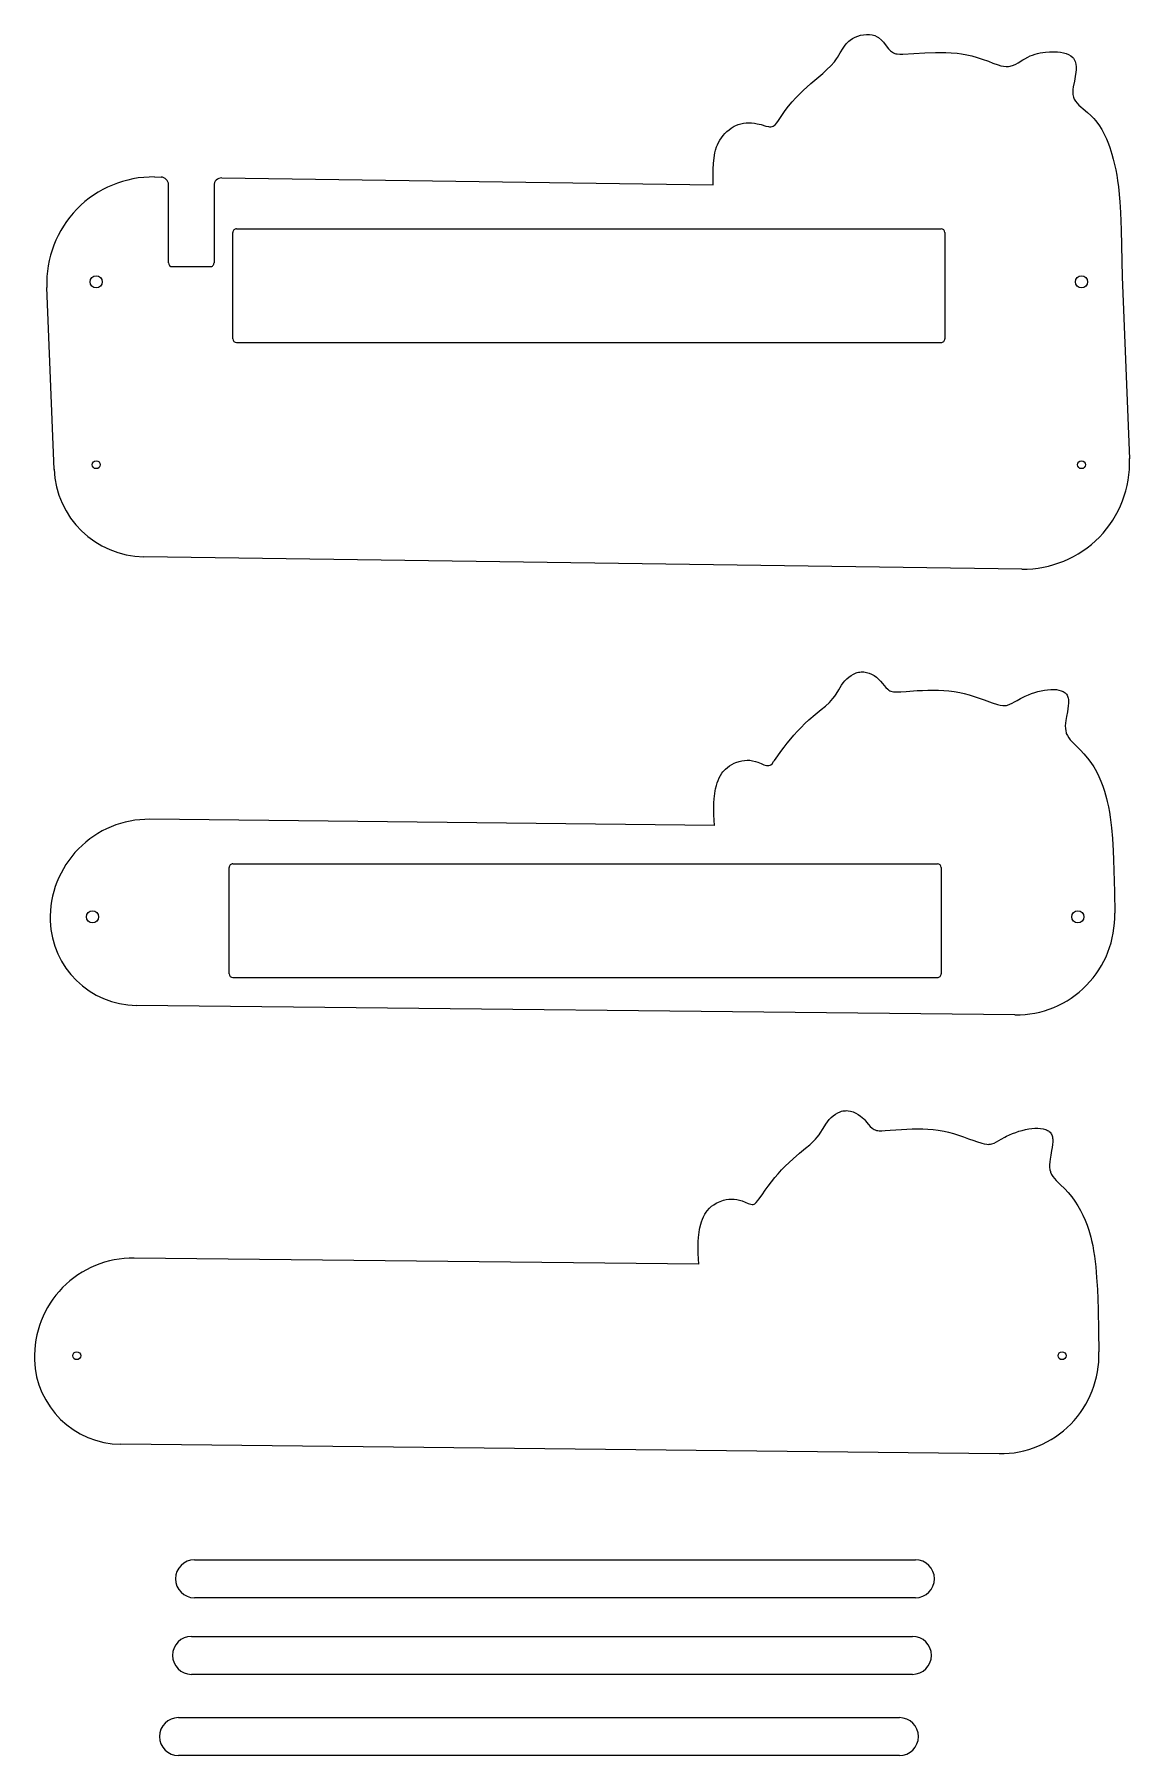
# Model space of a CAD drawing. Header units: millimetres. Extents: x -6 to 282, y -34 to 420.
import ezdxf

# ---------------------------------------------------------------- set-up
doc = ezdxf.new("R2010")
doc.units = ezdxf.units.MM
doc.header["$LTSCALE"] = 50
doc.header["$MEASUREMENT"] = 0

msp = doc.modelspace()

# ---------------------------------------------------------------- linework, layer by layer
for p, q in [((25.24, 382.29), (26.95, 382.26)), ((42.95, 382.04), (172.42, 380.21)), ((28.92, 359.65), (28.92, 380.26)), ((40.92, 380.04), (40.92, 359.65)), ((46.87, 368.65), (232.52, 368.65)), ((29.92, 358.65), (39.92, 358.65)), ((280.25, 355.98), (282.16, 308.03)), ((-1.22, 305.22), (-3.13, 353.17)), ((46.87, 338.65), (232.52, 338.65)), ((253.79, 278.92), (22.43, 282.18)), ((172.83, 211.37), (24.03, 212.98)), ((45.9, 201.25), (231.55, 201.25)), ((278.26, 188.21), (278.26, 188.21)), ((45.9, 171.25), (231.55, 171.25)), ((251.99, 161.41), (20.51, 163.89)), ((168.67, 95.71), (19.87, 97.31)), ((274.1, 72.55), (274.1, 72.55)), ((247.84, 45.75), (16.35, 48.22)), ((35.76, 17.77), (225.76, 17.77)), ((30.76, 12.77), (30.76, 12.77)), ((230.76, 12.77), (230.76, 12.77)), ((225.76, 7.77), (35.76, 7.77)), ((34.98, -2.42), (224.98, -2.42)), ((29.98, -7.42), (29.98, -7.42)), ((229.98, -7.42), (229.98, -7.42)), ((224.98, -12.42), (34.98, -12.42)), ((31.54, -23.83), (221.54, -23.83)), ((26.54, -28.83), (26.54, -28.83)), ((226.54, -28.83), (226.54, -28.83)), ((221.54, -33.83), (31.54, -33.83))]:
    msp.add_line(p, q)
at = {"color": 7}
for p, q in [((45.87, 339.65), (45.87, 367.65)), ((233.52, 367.65), (233.52, 339.65)), ((44.9, 172.25), (44.9, 200.25)), ((232.55, 200.25), (232.55, 172.25))]:
    msp.add_line(p, q, dxfattribs=at)
for points in [[(172.42, 380.21), (172.48, 384.39), (172.55, 385.87), (172.68, 387.29), (172.92, 388.68), (173.1, 389.37), (173.37, 390.2), (173.58, 390.72), (173.9, 391.37), (174.25, 392.01), (174.65, 392.62), (175.09, 393.2), (175.57, 393.75), (176.08, 394.26), (176.63, 394.73), (177.2, 395.16), (178.02, 395.64), (178.43, 395.84), (179.08, 396.09), (179.75, 396.29), (180.44, 396.43), (181.14, 396.52), (181.86, 396.55), (182.59, 396.53), (183.33, 396.45), (184.07, 396.33), (185.07, 396.08), (186.3, 395.71), (187.01, 395.55), (187.34, 395.51), (187.67, 395.51), (188, 395.57), (188.26, 395.67), (188.53, 395.83), (188.79, 396.03), (189.26, 396.54), (189.7, 397.16), (190.35, 398.2), (191.42, 399.79), (192.32, 400.98), (193.24, 402.1), (194.2, 403.15), (195.17, 404.14), (196.17, 405.1), (198.21, 406.93), (201.31, 409.58), (202.43, 410.58), (203.45, 411.57), (204.39, 412.63), (204.97, 413.41), (205.22, 413.77), (205.94, 414.99), (206.67, 416.21), (207.06, 416.8), (207.5, 417.35), (208.22, 418.09), (208.55, 418.35), (209.17, 418.76), (209.85, 419.12), (210.57, 419.42), (211.32, 419.64), (212.08, 419.79), (212.85, 419.86), (213.61, 419.85), (214.34, 419.75), (215.04, 419.55), (215.69, 419.26), (216.06, 419.03), (216.82, 418.36), (217.31, 417.81), (217.77, 417.22), (218.68, 416.06), (219.17, 415.56), (219.7, 415.15), (219.99, 414.99), (220.31, 414.86), (220.62, 414.77), (220.96, 414.72), (221.67, 414.67), (222.4, 414.69), (225.33, 414.83), (228.2, 414.99), (231.02, 415.1), (232.42, 415.12), (233.8, 415.1), (235.18, 415.04), (236.71, 414.9), (237.91, 414.74), (239.27, 414.49), (240.63, 414.18), (242, 413.81), (243.38, 413.37), (244.98, 412.79), (246.17, 412.33), (247.57, 411.82), (248.26, 411.62), (248.95, 411.47), (249.63, 411.4), (250.3, 411.42), (250.75, 411.49), (251.6, 411.76), (252.23, 412.06), (252.86, 412.41), (254.09, 413.19), (254.55, 413.46), (255.34, 413.89), (255.97, 414.18), (256.61, 414.44), (257.27, 414.66), (257.94, 414.85), (258.63, 415), (259.34, 415.13), (260.07, 415.22), (261.09, 415.29), (261.61, 415.31), (262.41, 415.31), (263.21, 415.27), (264, 415.18), (264.76, 415.04), (265.48, 414.84), (266.13, 414.57), (266.71, 414.23), (267.2, 413.81), (267.41, 413.57), (267.53, 413.39), (267.85, 412.71), (268.01, 412.05), (268.09, 411.33), (268.09, 410.58), (268.03, 409.81), (267.97, 409.38), (267.63, 407.51), (267.35, 406.05), (267.26, 405.35), (267.22, 404.67), (267.26, 404.03), (267.42, 403.3), (267.62, 402.83), (267.95, 402.28), (268.36, 401.75), (268.84, 401.24), (269.36, 400.74), (269.93, 400.26), (271.1, 399.28), (271.98, 398.5), (272.74, 397.73), (273.22, 397.18), (274.09, 396.04), (274.85, 394.84), (275.52, 393.59), (276.1, 392.31), (276.62, 391), (276.94, 390.09), (277.51, 388.31), (277.89, 386.95), (278.23, 385.57), (278.53, 384.19), (278.79, 382.8), (279.02, 381.4), (279.25, 379.7), (279.63, 375.77), (279.78, 372.95), (279.94, 368.38), (280.25, 355.98)], [(172.83, 211.37), (172.67, 214.19), (172.63, 215.59), (172.66, 217.31), (172.73, 218.39), (172.9, 219.78), (173.01, 220.48), (173.11, 220.96), (173.33, 221.87), (173.53, 222.56), (173.77, 223.23), (174.05, 223.88), (174.37, 224.51), (174.75, 225.1), (175.02, 225.45), (175.67, 226.16), (176.21, 226.62), (176.78, 227.04), (177.39, 227.41), (178.03, 227.74), (178.44, 227.92), (179.34, 228.23), (180.02, 228.4), (180.71, 228.5), (181.41, 228.54), (182.12, 228.52), (182.84, 228.42), (183.58, 228.25), (184.23, 228.03), (185.08, 227.67), (185.81, 227.37), (186.17, 227.25), (186.52, 227.16), (186.85, 227.12), (187.16, 227.14), (187.45, 227.22), (187.62, 227.31), (187.96, 227.61), (188.39, 228.17), (188.63, 228.5), (189.48, 229.68), (190.31, 230.83), (191.14, 231.95), (191.97, 233.04), (192.88, 234.19), (193.72, 235.16), (194.65, 236.19), (195.62, 237.21), (196.63, 238.19), (197.67, 239.16), (199.37, 240.63), (200.95, 241.92), (202.04, 242.83), (203.08, 243.79), (203.56, 244.29), (204.02, 244.81), (204.53, 245.47), (204.83, 245.92), (205.55, 247.11), (206.29, 248.31), (206.71, 248.9), (207.18, 249.47), (207.69, 250), (208.24, 250.48), (208.83, 250.91), (209.45, 251.27), (210.1, 251.56), (210.43, 251.66), (210.76, 251.74), (211.06, 251.79), (211.45, 251.83), (211.8, 251.83), (212.14, 251.81), (212.84, 251.7), (213.52, 251.49), (214.2, 251.2), (214.84, 250.84), (215.46, 250.41), (216.28, 249.68), (216.56, 249.37), (217.05, 248.8), (217.52, 248.22), (217.99, 247.69), (218.49, 247.23), (218.76, 247.03), (219.04, 246.87), (219.26, 246.77), (219.65, 246.65), (219.98, 246.59), (220.33, 246.55), (221.05, 246.54), (221.95, 246.59), (223.28, 246.69), (226.19, 246.88), (227.63, 246.96), (229.05, 247.01), (230.45, 247.03), (231.84, 247.01), (233.22, 246.95), (234.58, 246.84), (235.93, 246.67), (237.44, 246.4), (238.6, 246.14), (239.92, 245.78), (241.24, 245.37), (242.57, 244.92), (243.91, 244.44), (245.28, 243.95), (246, 243.69), (247.38, 243.23), (248.07, 243.06), (248.75, 242.97), (249.08, 242.95), (249.37, 242.97), (249.73, 243.01), (250.04, 243.09), (250.66, 243.3), (251.27, 243.6), (251.89, 243.95), (252.53, 244.33), (253.43, 244.84), (253.94, 245.11), (254.71, 245.47), (255.51, 245.81), (256.34, 246.12), (257.19, 246.4), (258.05, 246.64), (258.91, 246.84), (259.76, 247.01), (260.6, 247.12), (261.4, 247.18), (262.17, 247.2), (262.9, 247.15), (263.57, 247.04), (264.18, 246.87), (264.46, 246.75), (264.72, 246.62), (264.96, 246.48), (265.18, 246.31), (265.38, 246.12), (265.55, 245.92), (265.7, 245.69), (265.82, 245.47), (265.92, 245.18), (266, 244.89), (266.05, 244.59), (266.08, 244.27), (266.08, 243.59), (266.03, 242.87), (265.93, 242.12), (265.8, 241.34), (265.57, 240.09), (265.39, 239.04), (265.3, 238.31), (265.25, 237.6), (265.26, 236.91), (265.35, 236.25), (265.47, 235.79), (265.52, 235.63), (265.79, 235.03), (266.14, 234.46), (266.56, 233.92), (267.03, 233.39), (268.07, 232.35), (269.24, 231.22), (270.17, 230.24), (271.1, 229.12), (271.95, 227.96), (272.73, 226.76), (273.43, 225.53), (274.06, 224.27), (274.63, 222.99), (275.13, 221.68), (275.58, 220.35), (276.11, 218.47), (276.32, 217.64), (276.61, 216.27), (276.87, 214.89), (277.09, 213.5), (277.27, 212.11), (277.43, 210.71), (277.66, 207.9), (277.85, 204.67), (277.95, 202.26), (278.05, 199.44), (278.17, 193.83), (278.26, 188.21)], [(168.67, 95.71), (168.51, 98.52), (168.47, 99.93), (168.5, 101.64), (168.57, 102.72), (168.74, 104.12), (168.86, 104.82), (168.95, 105.3), (169.17, 106.21), (169.37, 106.89), (169.61, 107.56), (169.89, 108.22), (170.22, 108.84), (170.59, 109.43), (170.86, 109.79), (171.51, 110.49), (172.05, 110.96), (172.63, 111.38), (173.24, 111.75), (173.87, 112.07), (174.29, 112.25), (175.19, 112.57), (175.86, 112.73), (176.55, 112.84), (177.25, 112.88), (177.96, 112.85), (178.68, 112.75), (179.42, 112.58), (180.07, 112.36), (180.92, 112.01), (181.66, 111.7), (182.02, 111.58), (182.36, 111.5), (182.69, 111.46), (183, 111.47), (183.29, 111.56), (183.46, 111.64), (183.81, 111.95), (184.24, 112.5), (184.48, 112.83), (185.33, 114.02), (186.16, 115.17), (186.98, 116.29), (187.81, 117.38), (188.73, 118.52), (189.56, 119.5), (190.5, 120.53), (191.47, 121.54), (192.47, 122.53), (193.51, 123.49), (195.21, 124.96), (196.8, 126.25), (197.89, 127.17), (198.92, 128.12), (199.41, 128.62), (199.86, 129.14), (200.37, 129.81), (200.68, 130.25), (201.4, 131.44), (202.14, 132.65), (202.55, 133.23), (203.02, 133.8), (203.53, 134.33), (204.08, 134.82), (204.67, 135.25), (205.29, 135.61), (205.94, 135.89), (206.27, 136), (206.61, 136.08), (206.91, 136.13), (207.29, 136.16), (207.64, 136.17), (207.99, 136.15), (208.68, 136.03), (209.37, 135.82), (210.04, 135.54), (210.69, 135.17), (211.3, 134.74), (212.12, 134.01), (212.41, 133.71), (212.89, 133.13), (213.36, 132.56), (213.84, 132.02), (214.34, 131.56), (214.6, 131.37), (214.88, 131.2), (215.1, 131.1), (215.5, 130.98), (215.83, 130.92), (216.17, 130.89), (216.89, 130.88), (217.79, 130.93), (219.12, 131.02), (222.04, 131.22), (223.47, 131.29), (224.89, 131.34), (226.3, 131.36), (227.69, 131.35), (229.06, 131.29), (230.43, 131.17), (231.78, 131.01), (233.29, 130.74), (234.44, 130.47), (235.76, 130.11), (237.08, 129.7), (238.41, 129.25), (239.76, 128.77), (241.12, 128.28), (241.84, 128.02), (243.22, 127.57), (243.91, 127.4), (244.59, 127.3), (244.93, 127.29), (245.21, 127.3), (245.57, 127.35), (245.88, 127.42), (246.5, 127.64), (247.11, 127.93), (247.74, 128.28), (248.38, 128.66), (249.28, 129.18), (249.78, 129.44), (250.55, 129.8), (251.36, 130.14), (252.19, 130.45), (253.04, 130.73), (253.9, 130.97), (254.76, 131.18), (255.61, 131.34), (256.44, 131.45), (257.25, 131.52), (258.02, 131.53), (258.74, 131.48), (259.42, 131.37), (260.03, 131.2), (260.31, 131.09), (260.57, 130.96), (260.81, 130.81), (261.03, 130.64), (261.22, 130.46), (261.4, 130.25), (261.55, 130.03), (261.66, 129.8), (261.77, 129.51), (261.84, 129.23), (261.89, 128.93), (261.92, 128.61), (261.92, 127.93), (261.87, 127.21), (261.77, 126.45), (261.64, 125.68), (261.41, 124.43), (261.23, 123.38), (261.14, 122.64), (261.09, 121.93), (261.11, 121.25), (261.19, 120.59), (261.31, 120.12), (261.37, 119.96), (261.64, 119.37), (261.99, 118.8), (262.41, 118.25), (262.88, 117.72), (263.92, 116.68), (265.09, 115.56), (266.01, 114.57), (266.95, 113.45), (267.8, 112.29), (268.57, 111.1), (269.27, 109.87), (269.9, 108.61), (270.47, 107.32), (270.98, 106.01), (271.42, 104.68), (271.96, 102.81), (272.16, 101.98), (272.46, 100.61), (272.71, 99.23), (272.93, 97.84), (273.12, 96.44), (273.27, 95.04), (273.51, 92.23), (273.69, 89), (273.79, 86.59), (273.89, 83.78), (274.02, 78.16), (274.1, 72.55)]]:
    msp.add_lwpolyline(points)
for centre in [(9.87, 354.65), (269.52, 354.65), (8.9, 187.25), (268.55, 187.25)]:
    msp.add_circle(centre, 1.6)
at = {"linetype": 'Continuous'}
for centre in [(9.87, 306.45), (269.52, 306.45), (4.74, 71.58), (264.39, 71.58)]:
    msp.add_circle(centre, 1.05, dxfattribs=at)
for centre, radius, start, end in [((24.85, 354.29), 28, 89.1922, 182.2857), ((26.92, 380.26), 2, 0, 89.1922), ((42.92, 380.04), 2, 89.1922, 180), ((46.87, 367.65), 1, 89.9998, 180), ((29.92, 359.65), 1, 180, 269.9998), ((39.92, 359.65), 1, 269.9998, 0), ((46.87, 339.65), 1, 180, 269.9997), ((232.52, 339.65), 1, 269.9998, 0), ((22.76, 306.18), 24, 182.2857, 269.1922), ((254.18, 306.92), 28, 269.1922, 2.2857), ((23.75, 186.98), 26, 89.3877, 181.7675), ((45.9, 200.25), 1, 89.9998, 180), ((20.75, 186.89), 23, 181.7675, 269.3877), ((252.27, 187.41), 26, 269.3877, 1.7675), ((45.9, 172.25), 1, 180, 269.9997), ((231.55, 172.25), 1, 269.9998, 0), ((19.59, 71.31), 26, 89.3877, 181.7675), ((16.59, 71.22), 23, 181.7675, 269.3877), ((248.11, 71.75), 26, 269.3877, 1.7675), ((35.76, 12.77), 5, 90, 180), ((225.76, 12.77), 5, 0, 90), ((35.76, 12.77), 5, 180, 270), ((225.76, 12.77), 5, 270, 0), ((34.98, -7.42), 5, 90, 180), ((224.98, -7.42), 5, 0, 90), ((34.98, -7.42), 5, 180, 270), ((224.98, -7.42), 5, 270, 0), ((31.54, -28.83), 5, 90, 180), ((221.54, -28.83), 5, 0, 90), ((31.54, -28.83), 5, 180, 270), ((221.54, -28.83), 5, 270, 0)]:
    msp.add_arc(centre, radius, start, end)
at = {"color": 7}
for centre in [(232.52, 367.65), (231.55, 200.25)]:
    msp.add_arc(centre, 1, 0, 89.9998, dxfattribs=at)

doc.saveas('drawing.dxf')
